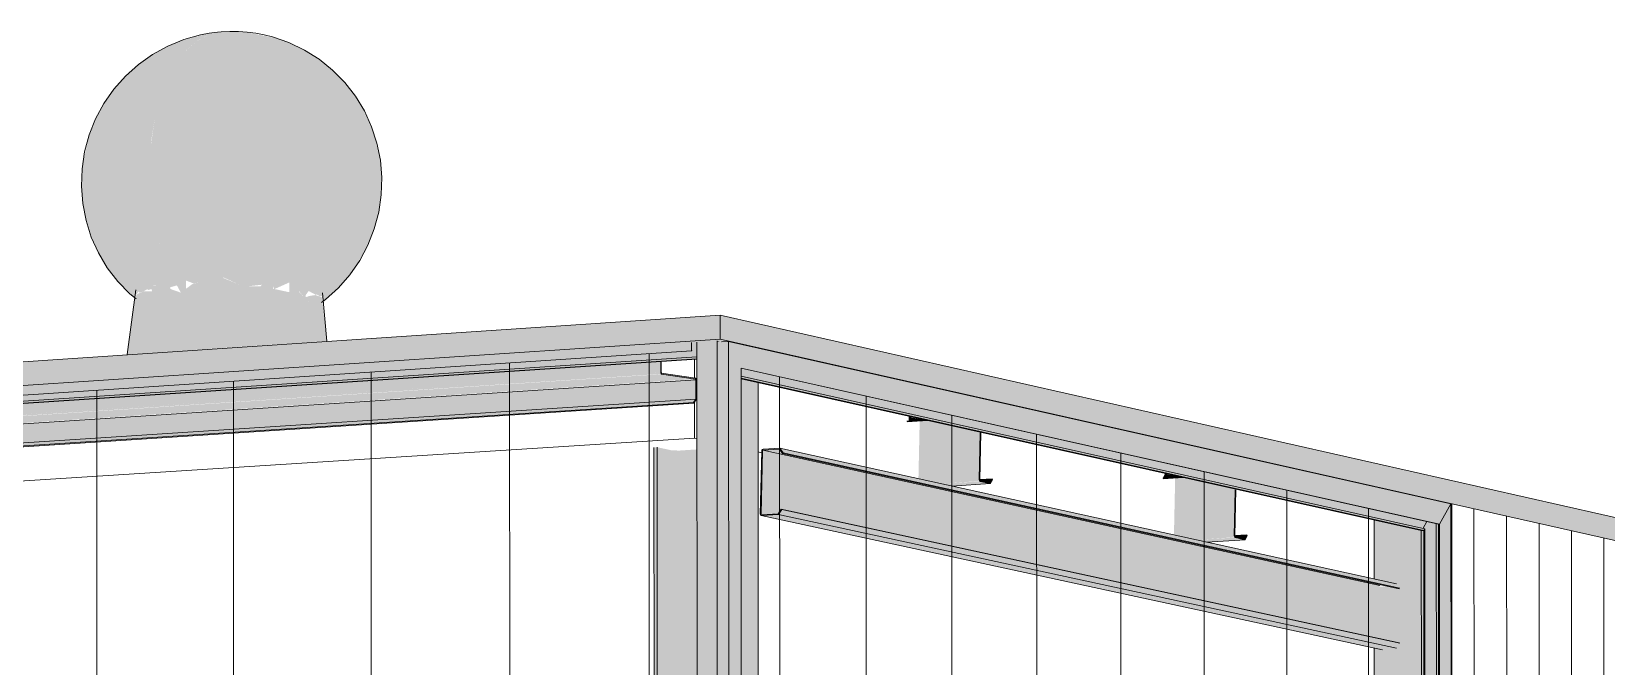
# Model space of a CAD drawing. Header units: inches. Extents: x 31213 to 31218, y -65 to 66.
# Drawn here: x 31216.3191 to 31216.3858, y -64.7957 to -64.7688 of the extents above; entities that cross this region are included whole.
import ezdxf

# ---------------------------------------------------------------- set-up
doc = ezdxf.new("R2010")
doc.units = ezdxf.units.IN
doc.header["$MEASUREMENT"] = 0
for name, color, linetype, lineweight in [('A-CLNG', 13, 'Continuous', 13), ('A-GENM', 13, 'Continuous', 9), ('A-GLAZ-CURT', 52, 'Continuous', 9), ('A-GLAZ-CWMG', 51, 'Continuous', 9), ('A-ROOF', 132, 'Continuous', 13), ('A-WALL', 113, 'Continuous', 13), ('A-WALL-PATT', 111, 'Continuous', 13), ('L-SITE-WALL', 31, 'Continuous', 13), ('S-BEAM', 12, 'Continuous', 9), ('S-COLS', 52, 'Continuous', 9)]:
    doc.layers.add(name, color=color, linetype=linetype, lineweight=lineweight)

# ---------------------------------------------------------------- blocks, each defined once
blk = doc.blocks.new('FP_53-Looking South East')
at = {"layer": 'A-WALL-PATT', "lineweight": 9}
for p, q in [((-6208.179241, -64.853399), (-6208.179272, -64.78906)), ((-6208.177857, -64.853431), (-6208.177888, -64.789371)), ((-6208.176477, -64.853463), (-6208.176509, -64.789681)), ((-6208.175103, -64.853495), (-6208.175135, -64.78999)), ((-6208.173734, -64.853527), (-6208.173766, -64.790298))]:
    blk.add_line(p, q, dxfattribs=at)
blk = doc.blocks.new('FP_70-Looking South East')
at = {"layer": 'A-WALL-PATT', "lineweight": 9}
for p, q in [((-6208.220124, -64.834302), (-6208.22014, -64.782879)), ((-6208.214209, -64.834087), (-6208.214227, -64.782488)), ((-6208.231832, -64.834727), (-6208.231846, -64.783653)), ((-6208.225998, -64.834515), (-6208.226013, -64.783268)), ((-6208.237628, -64.834937), (-6208.23764, -64.784036))]:
    blk.add_line(p, q, dxfattribs=at)
blk = doc.blocks.new('FP_71-Looking South East')
at = {"layer": 'A-WALL-PATT', "lineweight": 9}
for p, q in [((-6208.20868, -64.834691), (-6208.208699, -64.78346)), ((-6208.205014, -64.834981), (-6208.205034, -64.784279)), ((-6208.201382, -64.835269), (-6208.201402, -64.785091)), ((-6208.197784, -64.835555), (-6208.197804, -64.785895)), ((-6208.194219, -64.835838), (-6208.194239, -64.786691)), ((-6208.190686, -64.836118), (-6208.190707, -64.787481)), ((-6208.187186, -64.836395), (-6208.187208, -64.788263)), ((-6208.183718, -64.83667), (-6208.18374, -64.789038))]:
    blk.add_line(p, q, dxfattribs=at)

msp = doc.modelspace()

# ---------------------------------------------------------------- hatches: boundary and pattern name
at = {"layer": 'A-GENM', "lineweight": 5}
for points in [[(31216.323446, -64.780104), (31216.323472, -64.780024), (31216.32355, -64.779947), (31216.323591, -64.779855), (31216.323647, -64.779905), (31216.323839, -64.779837), (31216.323986, -64.779751), (31216.323986, -64.779799), (31216.324155, -64.779749), (31216.324093, -64.779596), (31216.324208, -64.779717), (31216.324227, -64.779598), (31216.324543, -64.779603), (31216.32495, -64.779745), (31216.324956, -64.779671), (31216.325233, -64.779597), (31216.324998, -64.779163), (31216.324571, -64.778022), (31216.324394, -64.777412), (31216.324206, -64.776444), (31216.3241, -64.775446), (31216.32408, -64.774442), (31216.324145, -64.773457), (31216.324294, -64.772517), (31216.324604, -64.771438), (31216.324829, -64.77086), (31216.3252, -64.770185), (31216.325629, -64.769635), (31216.326105, -64.769224), (31216.326616, -64.768961), (31216.327149, -64.768853), (31216.326437, -64.768944), (31216.32538, -64.769243), (31216.325123, -64.769334), (31216.324617, -64.769576), (31216.323835, -64.770058), (31216.322954, -64.770829), (31216.322366, -64.771545), (31216.321906, -64.772301), (31216.321511, -64.77328), (31216.321276, -64.774293), (31216.321192, -64.775125), (31216.321238, -64.776047), (31216.321364, -64.776748), (31216.321561, -64.777418), (31216.322053, -64.778478), (31216.32257, -64.779231), (31216.323364, -64.78003)], [(31216.331426, -64.780254), (31216.332127, -64.779639), (31216.332819, -64.778773), (31216.333354, -64.77783), (31216.333663, -64.776989), (31216.333851, -64.776113), (31216.333915, -64.775262), (31216.333869, -64.77441), (31216.333574, -64.773121), (31216.333049, -64.77198), (31216.332438, -64.771119), (31216.331886, -64.770526), (31216.330872, -64.769758), (31216.329994, -64.76932), (31216.329358, -64.769104), (31216.328276, -64.768886), (31216.327747, -64.768841), (31216.327561, -64.768843), (31216.327293, -64.768848), (31216.327149, -64.768853), (31216.326616, -64.768961), (31216.326083, -64.769243), (31216.325616, -64.769652), (31216.3252, -64.770185), (31216.324829, -64.77086), (31216.324524, -64.771644), (31216.324294, -64.772517), (31216.324133, -64.773633), (31216.32408, -64.774442), (31216.3241, -64.775446), (31216.324206, -64.776444), (31216.324394, -64.777412), (31216.32466, -64.778326), (31216.324998, -64.779163), (31216.325398, -64.779901), (31216.325616, -64.77974), (31216.325616, -64.779392), (31216.325929, -64.779508), (31216.326496, -64.779431), (31216.327224, -64.779266), (31216.328071, -64.779654), (31216.32882, -64.779568), (31216.328776, -64.779651), (31216.329315, -64.779646), (31216.329359, -64.779753), (31216.329994, -64.779472), (31216.329994, -64.779884), (31216.330412, -64.779843), (31216.330623, -64.780101), (31216.330695, -64.780087), (31216.330682, -64.78002), (31216.330816, -64.779833), (31216.331124, -64.779999), (31216.331164, -64.77998), (31216.331296, -64.780062), (31216.331368, -64.780035), (31216.331424, -64.780239)], [(31216.323123, -64.782522), (31216.330945, -64.781997), (31216.330807, -64.780064), (31216.330623, -64.780101), (31216.330392, -64.779845), (31216.329941, -64.779874), (31216.329302, -64.779735), (31216.32931, -64.779635), (31216.328047, -64.779635), (31216.327182, -64.779275), (31216.326175, -64.779475), (31216.325907, -64.779524), (31216.325398, -64.779902), (31216.32466, -64.779644), (31216.32466, -64.779603), (31216.324096, -64.779603), (31216.324187, -64.779852), (31216.323824, -64.779846), (31216.32356, -64.77996), (31216.323556, -64.779969), (31216.32349, -64.780042), (31216.323485, -64.780083), (31216.32345, -64.780072), (31216.323136, -64.782425)], [(31216.330945, -64.781997), (31216.331576, -64.781954), (31216.331395, -64.780215), (31216.331369, -64.780215), (31216.331392, -64.780181), (31216.331386, -64.780118), (31216.331318, -64.780076), (31216.331314, -64.780073), (31216.331094, -64.780005), (31216.330806, -64.78005), (31216.330904, -64.781422)]]:
    msp.add_hatch(color=256, dxfattribs=at).paths.add_polyline_path(points, flags=0)
at = {"layer": 'A-GLAZ-CWMG', "lineweight": 5}
for points in [[(31215.727644, -64.823312), (31216.347034, -64.78237), (31216.347034, -64.78202), (31215.727645, -64.823087)], [(31215.72809, -64.8235), (31216.347272, -64.782694), (31216.347272, -64.782117), (31216.347046, -64.782132), (31216.347034, -64.782375), (31215.72809, -64.823313), (31215.72809, -64.823458)], [(31216.34729, -64.834531), (31216.348147, -64.8345), (31216.348129, -64.781948), (31216.347272, -64.782005), (31216.34729, -64.832893)], [(31216.347988, -64.835036), (31216.348631, -64.835019), (31216.348612, -64.78197), (31216.347969, -64.782012), (31216.347988, -64.835019)], [(31216.348129, -64.782002), (31216.348226, -64.78197), (31216.348129, -64.78197)], [(31216.378735, -64.789709), (31216.379227, -64.788851), (31216.348612, -64.78197), (31216.349145, -64.783096), (31216.373767, -64.788599)], [(31216.349164, -64.835079), (31216.349145, -64.783096), (31216.348612, -64.78197), (31216.348631, -64.835037)], [(31215.728027, -64.823511), (31216.347272, -64.782705), (31216.347272, -64.782616), (31215.728027, -64.823454)], [(31216.377998, -64.789966), (31216.378208, -64.789601), (31216.349145, -64.783107), (31216.349164, -64.783538), (31216.376858, -64.789711)], [(31216.378074, -64.789979), (31216.378117, -64.789904), (31216.349146, -64.783442), (31216.349164, -64.783535), (31216.376872, -64.789712)], [(31216.379251, -64.837445), (31216.379227, -64.788851), (31216.378735, -64.789709), (31216.378758, -64.837406)], [(31216.378629, -64.837392), (31216.378606, -64.78969), (31216.378208, -64.789601), (31216.377998, -64.789966), (31216.37802, -64.83685), (31216.378621, -64.836897), (31216.378621, -64.837391)], [(31216.378698, -64.789711), (31216.378698, -64.7897), (31216.378117, -64.789581)], [(31216.378721, -64.837399), (31216.378688, -64.789708), (31216.378606, -64.789711), (31216.378629, -64.837392), (31216.378698, -64.837397)], [(31216.378758, -64.837402), (31216.378735, -64.789709), (31216.378698, -64.789711), (31216.378721, -64.837399)], [(31216.378139, -64.836859), (31216.378117, -64.789904), (31216.378074, -64.789979), (31216.378096, -64.836856)]]:
    msp.add_hatch(color=256, dxfattribs=at).paths.add_polyline_path(points, flags=0)
at = {"layer": 'A-GLAZ-CWMG'}
msp.add_hatch(color=256, dxfattribs=at).paths.add_polyline_path([(31216.347034, -64.78237), (31216.347046, -64.78235), (31216.347034, -64.782038)], flags=0)
at = {"layer": 'A-GLAZ-CWMG', "lineweight": 5}
h = msp.add_hatch(color=256, dxfattribs=at)
h.paths.add_polyline_path([(31216.377969, -64.789986), (31216.377969, -64.789956), (31216.373768, -64.789049)], flags=0)
h.paths.add_polyline_path([(31216.370088, -64.788229), (31216.370089, -64.788199), (31216.370046, -64.78822)], flags=0)
h.paths.add_polyline_path([(31216.35928, -64.78582), (31216.359281, -64.78579), (31216.359237, -64.785811)], flags=0)
h = msp.add_hatch(color=256, dxfattribs=at)
h.paths.add_polyline_path([(31216.378095, -64.836067), (31216.378088, -64.820432), (31216.377983, -64.820441), (31216.37801, -64.83606), (31216.378077, -64.836066)], flags=0)
h.paths.add_polyline_path([(31216.378088, -64.819591), (31216.37808, -64.803925), (31216.377975, -64.803912), (31216.377983, -64.81958)], flags=0)
h.paths.add_polyline_path([(31216.37808, -64.803116), (31216.378074, -64.789979), (31216.377969, -64.789986), (31216.377975, -64.803103)], flags=0)
at = {"layer": 'A-ROOF', "lineweight": 5}
for points in [[(31215.698882, -64.824956), (31216.348251, -64.781879), (31216.348251, -64.780856), (31215.698882, -64.824316)], [(31216.534959, -64.823846), (31216.534958, -64.823066), (31216.348251, -64.780856), (31216.348251, -64.781879), (31216.52616, -64.821868)]]:
    msp.add_hatch(color=256, dxfattribs=at).paths.add_polyline_path(points, flags=0)
at = {"layer": 'A-ROOF'}
h = msp.add_hatch(color=256, dxfattribs=at)
h.paths.add_polyline_path([(31215.698882, -64.82499), (31215.727193, -64.823116), (31215.727194, -64.823078), (31215.698882, -64.824956)], flags=0)
h.paths.add_polyline_path([(31216.529677, -64.824047), (31216.534959, -64.823846), (31216.529353, -64.822586), (31216.529363, -64.823977), (31216.529433, -64.823992)], flags=0)
h.paths.add_polyline_path([(31216.154841, -64.794773), (31216.348166, -64.78197), (31216.348178, -64.781998), (31216.348631, -64.781974), (31216.348251, -64.781879), (31216.154841, -64.794709)], flags=0)
h = msp.add_hatch(color=256, dxfattribs=at)
h.paths.add_polyline_path([(31215.727644, -64.823116), (31215.727627, -64.823049), (31215.727574, -64.823052), (31215.727574, -64.823116), (31215.727644, -64.823116)], flags=0)
h.paths.add_polyline_path([(31216.347046, -64.782132), (31216.347272, -64.782117), (31216.347272, -64.782015), (31216.347046, -64.782031)], flags=0)
at = {"layer": 'A-WALL', "lineweight": 5, "transparency": 33554573}
for points in [[(31216.348106, -64.835032), (31216.348583, -64.835017), (31216.348564, -64.781998), (31216.348252, -64.782019), (31216.348253, -64.784626), (31216.348147, -64.784625), (31216.348147, -64.808759), (31216.348335, -64.808759), (31216.348344, -64.832893), (31216.348489, -64.832893), (31216.348459, -64.834524), (31216.348106, -64.834501), (31216.348106, -64.835019)], [(31216.348147, -64.782001), (31216.348202, -64.78197), (31216.348147, -64.78197), (31216.348147, -64.781998)]]:
    msp.add_hatch(color=256, dxfattribs=at).paths.add_polyline_path(points, flags=0)
at = {"layer": 'L-SITE-WALL', "lineweight": 5}
msp.add_hatch(color=256, dxfattribs=at).paths.add_polyline_path([(31216.379285, -64.837444), (31216.379251, -64.788849), (31216.379227, -64.788851), (31216.379251, -64.837441)], flags=0)
h = msp.add_hatch(color=256, dxfattribs=at)
h.paths.add_polyline_path([(31216.378721, -64.837399), (31216.378688, -64.789708), (31216.378606, -64.789711), (31216.378655, -64.837394), (31216.378698, -64.837397)], flags=0)
h.paths.add_polyline_path([(31216.377991, -64.835914), (31216.377969, -64.820533), (31216.376207, -64.820609), (31216.376207, -64.821425), (31216.376365, -64.821572), (31216.375991, -64.821566), (31216.375997, -64.835752), (31216.377969, -64.835912)], flags=0)
h.paths.add_polyline_path([(31216.377983, -64.81944), (31216.377969, -64.804073), (31216.376199, -64.804166), (31216.376199, -64.804982), (31216.376357, -64.805127), (31216.375983, -64.805114), (31216.37599, -64.819235), (31216.377969, -64.819439)], flags=0)
h.paths.add_polyline_path([(31216.377975, -64.802969), (31216.377941, -64.789979), (31216.375976, -64.789539), (31216.375977, -64.792026), (31216.376915, -64.792233), (31216.376953, -64.792283), (31216.376977, -64.792315), (31216.377057, -64.792421), (31216.377033, -64.792446), (31216.376552, -64.79234), (31216.376194, -64.792362), (31216.376195, -64.794553), (31216.377058, -64.794758), (31216.376916, -64.794962), (31216.376195, -64.794998), (31216.375978, -64.794951), (31216.375982, -64.80272), (31216.377969, -64.802968)], flags=0)
at = {"layer": 'S-BEAM', "lineweight": 5}
for points in [[(31215.727645, -64.823845), (31216.34574, -64.783286), (31216.34574, -64.782461), (31215.727646, -64.823313)], [(31215.728102, -64.823863), (31216.345758, -64.783346), (31216.34574, -64.783286), (31215.728102, -64.823839), (31215.728102, -64.823855)], [(31215.729361, -64.823973), (31216.347209, -64.783564), (31216.345775, -64.783357), (31215.728102, -64.823863), (31215.728104, -64.823908), (31215.728629, -64.823935)], [(31215.729536, -64.824509), (31216.347224, -64.784412), (31216.347209, -64.783593), (31215.729537, -64.823981), (31215.729537, -64.824032)], [(31215.988337, -64.807819), (31216.347124, -64.784557), (31216.347209, -64.784413), (31216.17674, -64.795479), (31216.17674, -64.795561), (31216.175488, -64.795561), (31215.988337, -64.807709)], [(31215.988337, -64.807844), (31216.347137, -64.784589), (31216.347124, -64.784557), (31215.988337, -64.807819)], [(31216.35625, -64.785344), (31216.356949, -64.785299), (31216.35625, -64.785169)], [(31216.357374, -64.787941), (31216.359238, -64.787825), (31216.359281, -64.78582), (31216.357049, -64.785321), (31216.356712, -64.785343), (31216.356659, -64.787784), (31216.357274, -64.787919)], [(31216.376195, -64.794553), (31216.376194, -64.79234), (31216.350048, -64.786607), (31216.350011, -64.789289), (31216.350106, -64.789304), (31216.350724, -64.789246), (31216.350873, -64.789075), (31216.37377, -64.794029)], [(31216.376194, -64.79234), (31216.376216, -64.792312), (31216.350051, -64.786593), (31216.350071, -64.786612), (31216.37377, -64.791808)], [(31216.376216, -64.792312), (31216.376379, -64.792302), (31216.35088, -64.786686), (31216.350768, -64.786534), (31216.350071, -64.786578), (31216.37377, -64.791775)], [(31216.377057, -64.792421), (31216.376915, -64.792233), (31216.350784, -64.786494), (31216.350925, -64.786687), (31216.373769, -64.791699)], [(31216.357639, -64.788), (31216.359253, -64.787885), (31216.359238, -64.787825), (31216.357375, -64.787941), (31216.357591, -64.787989)], [(31216.359694, -64.787953), (31216.35978, -64.787784), (31216.359238, -64.787829), (31216.359271, -64.787859), (31216.359444, -64.787898)], [(31216.367015, -64.787762), (31216.367785, -64.787714), (31216.367105, -64.787584)], [(31216.368198, -64.790318), (31216.370046, -64.790206), (31216.370088, -64.788229), (31216.367884, -64.787736), (31216.367539, -64.787758), (31216.367488, -64.790162), (31216.368098, -64.790296)], [(31216.359703, -64.787993), (31216.359694, -64.787953), (31216.35927, -64.78786), (31216.35927, -64.787898)], [(31216.376916, -64.794962), (31216.377058, -64.794758), (31216.350873, -64.789093), (31216.350723, -64.789304), (31216.373769, -64.794283)], [(31216.376218, -64.795003), (31216.376916, -64.794962), (31216.350723, -64.789304), (31216.350011, -64.789348), (31216.37377, -64.794475)], [(31216.36846, -64.790376), (31216.370062, -64.790266), (31216.370046, -64.790206), (31216.368198, -64.790318), (31216.368412, -64.790366)], [(31216.37049, -64.790331), (31216.370574, -64.790164), (31216.370047, -64.79021), (31216.370079, -64.79024), (31216.37025, -64.790278)], [(31216.370499, -64.79037), (31216.37049, -64.790331), (31216.370078, -64.79024), (31216.370078, -64.790278)], [(31216.377033, -64.792446), (31216.377057, -64.792421), (31216.373769, -64.79173)], [(31216.377058, -64.794758), (31216.377034, -64.794736), (31216.373769, -64.794047)]]:
    msp.add_hatch(color=256, dxfattribs=at).paths.add_polyline_path(points, flags=0)
h = msp.add_hatch(color=256, dxfattribs=at)
h.paths.add_polyline_path([(31216.347137, -64.784589), (31216.347245, -64.784433), (31216.347224, -64.784412), (31216.347124, -64.784557)], flags=0)
h.paths.add_polyline_path([(31216.347209, -64.783564), (31216.347209, -64.783525), (31216.345775, -64.783318), (31216.345775, -64.783357), (31216.347035, -64.783538)], flags=0)
h = msp.add_hatch(color=256, dxfattribs=at)
h.paths.add_polyline_path([(31216.350011, -64.789348), (31216.350723, -64.789304), (31216.350873, -64.789093), (31216.350848, -64.78907), (31216.350709, -64.789267), (31216.350011, -64.78931)], flags=0)
h.paths.add_polyline_path([(31216.349957, -64.789286), (31216.349989, -64.789284), (31216.350048, -64.786607), (31216.350015, -64.786609), (31216.349963, -64.789011)], flags=0)
h.paths.add_polyline_path([(31216.350899, -64.786713), (31216.350925, -64.786687), (31216.350784, -64.786494), (31216.350072, -64.78654), (31216.350071, -64.786578), (31216.350768, -64.786534)], flags=0)
h = msp.add_hatch(color=256, dxfattribs=at)
h.paths.add_polyline_path([(31216.357157, -64.788152), (31216.357393, -64.788137), (31216.35696, -64.788042), (31216.356724, -64.788057)], flags=0)
h.paths.add_polyline_path([(31216.358072, -64.788095), (31216.359703, -64.787993), (31216.35927, -64.787898), (31216.357639, -64.788)], flags=0)
h = msp.add_hatch(color=256, dxfattribs=at)
h.paths.add_polyline_path([(31216.36797, -64.790524), (31216.368207, -64.790509), (31216.367786, -64.790417), (31216.36755, -64.790431)], flags=0)
h.paths.add_polyline_path([(31216.36888, -64.790469), (31216.370499, -64.79037), (31216.370078, -64.790278), (31216.36846, -64.790376)], flags=0)
at = {"layer": 'S-COLS', "lineweight": 5}
h = msp.add_hatch(color=256, dxfattribs=at)
h.paths.add_polyline_path([(31216.349854, -64.834398), (31216.349828, -64.833795), (31216.349692, -64.833666), (31216.349713, -64.833635), (31216.349878, -64.833635), (31216.349873, -64.818974), (31216.34916, -64.818904), (31216.349166, -64.834343), (31216.349854, -64.834398)], flags=0)
h.paths.add_polyline_path([(31216.349873, -64.818806), (31216.349872, -64.817959), (31216.349159, -64.817887), (31216.349166, -64.818736), (31216.349764, -64.818796)], flags=0)
h.paths.add_polyline_path([(31216.349707, -64.817605), (31216.349756, -64.817569), (31216.349731, -64.817539), (31216.34971, -64.816697), (31216.349569, -64.816565), (31216.34959, -64.816535), (31216.349872, -64.816534), (31216.349867, -64.801956), (31216.349154, -64.80187), (31216.349166, -64.817591), (31216.349707, -64.817595)], flags=0)
h.paths.add_polyline_path([(31216.349866, -64.801793), (31216.349866, -64.800945), (31216.349153, -64.800858), (31216.349166, -64.801708), (31216.349758, -64.80178)], flags=0)
h.paths.add_polyline_path([(31216.349701, -64.800514), (31216.349757, -64.800448), (31216.349725, -64.800445), (31216.349703, -64.799606), (31216.349563, -64.799476), (31216.349584, -64.799445), (31216.349866, -64.79948), (31216.34986, -64.783718), (31216.349147, -64.78356), (31216.349166, -64.800506), (31216.349701, -64.800493)], flags=0)
h = msp.add_hatch(color=256, dxfattribs=at)
h.paths.add_polyline_path([(31216.345468, -64.833603), (31216.345598, -64.833593), (31216.345593, -64.818799), (31216.345463, -64.818805), (31216.345468, -64.833593)], flags=0)
h.paths.add_polyline_path([(31216.345462, -64.816505), (31216.345592, -64.816493), (31216.345587, -64.801743), (31216.345457, -64.80175), (31216.345462, -64.816493)], flags=0)
h.paths.add_polyline_path([(31216.345456, -64.799409), (31216.345586, -64.799395), (31216.345581, -64.78645), (31216.345451, -64.786458), (31216.345456, -64.799395)], flags=0)
h = msp.add_hatch(color=256, dxfattribs=at)
h.paths.add_polyline_path([(31216.345629, -64.833832), (31216.346187, -64.833791), (31216.346182, -64.818772), (31216.345593, -64.818799), (31216.345629, -64.833597), (31216.34573, -64.833624), (31216.345629, -64.833794)], flags=0)
h.paths.add_polyline_path([(31216.346181, -64.817578), (31216.346176, -64.80171), (31216.345587, -64.801743), (31216.345623, -64.816497), (31216.345724, -64.816524), (31216.345623, -64.816673), (31216.345638, -64.817523), (31216.346022, -64.817562)], flags=0)
h.paths.add_polyline_path([(31216.346176, -64.80049), (31216.346171, -64.786578), (31216.345581, -64.78645), (31216.345617, -64.7994), (31216.345718, -64.799427), (31216.345617, -64.799573), (31216.345632, -64.800424), (31216.345948, -64.800462)], flags=0)
h = msp.add_hatch(color=256, dxfattribs=at)
h.paths.add_polyline_path([(31216.346187, -64.833812), (31216.346524, -64.833768), (31216.346491, -64.818758), (31216.346182, -64.818772), (31216.346187, -64.833794)], flags=0)
h.paths.add_polyline_path([(31216.346518, -64.817612), (31216.346506, -64.801692), (31216.346176, -64.80171), (31216.346206, -64.81758), (31216.346506, -64.817611)], flags=0)
h.paths.add_polyline_path([(31216.346512, -64.800531), (31216.346506, -64.786594), (31216.346171, -64.786578), (31216.346176, -64.80049), (31216.346506, -64.800531)], flags=0)
msp.add_hatch(color=256, dxfattribs=at).paths.add_polyline_path([(31216.346524, -64.833799), (31216.347292, -64.833768), (31216.347274, -64.786545), (31216.346507, -64.786594), (31216.346512, -64.800531), (31216.347066, -64.800629), (31216.347081, -64.800667), (31216.347101, -64.80067), (31216.347073, -64.801549), (31216.34698, -64.801666), (31216.346513, -64.801691), (31216.346518, -64.817612), (31216.347072, -64.817697), (31216.347087, -64.817735), (31216.347107, -64.817738), (31216.347079, -64.818617), (31216.346986, -64.818736), (31216.346519, -64.818757), (31216.346524, -64.833794)], flags=0)

# ---------------------------------------------------------------- linework, layer by layer
at = {"layer": 'A-CLNG'}
for p, q in [((31216.347174, -64.783521), (31216.347173, -64.782724)), ((31216.347175, -64.786062), (31216.347174, -64.784535)), ((31216.347175, -64.786062), (31216.265514, -64.791285)), ((31216.347275, -64.786084), (31216.347175, -64.786062)), ((31216.350013, -64.786684), (31216.349861, -64.786651))]:
    msp.add_line(p, q, dxfattribs=at)
at = {"layer": 'A-GENM'}
for p, q in [((31216.323122, -64.782522), (31216.323488, -64.779782)), ((31216.331404, -64.779916), (31216.331583, -64.781954))]:
    msp.add_line(p, q, dxfattribs=at)
for points in [[(31216.323504, -64.780169, 0), (31216.323238, -64.779952, 0), (31216.322728, -64.779427, 0), (31216.322282, -64.778845, 0), (31216.321905, -64.778216, 0), (31216.321604, -64.777547, 0), (31216.321381, -64.776848, 0), (31216.32124, -64.776127, 0), (31216.321183, -64.775394, 0), (31216.32121, -64.774658, 0), (31216.321321, -64.773931, 0), (31216.321515, -64.77322, 0), (31216.321789, -64.772536, 0), (31216.322139, -64.771887, 0), (31216.322561, -64.771283, 0), (31216.32305, -64.770731, 0), (31216.323598, -64.770239, 0), (31216.324198, -64.769813, 0), (31216.324844, -64.769459, 0), (31216.325525, -64.769181, 0), (31216.326233, -64.768984, 0), (31216.326594, -64.768916, 0), (31216.326946, -64.768871, 0), (31216.32711, -64.768856, 0)], [(31216.32711, -64.768856, 0), (31216.327476, -64.76884, 0), (31216.32766, -64.768839, 0), (31216.327843, -64.768844, 0), (31216.328026, -64.768854, 0), (31216.328208, -64.768869, 0), (31216.328571, -64.768916, 0), (31216.328931, -64.768983, 0), (31216.329287, -64.769071, 0), (31216.32998, -64.769309, 0), (31216.330642, -64.769625, 0), (31216.331262, -64.770015, 0), (31216.331833, -64.770475, 0), (31216.332347, -64.770998, 0), (31216.332797, -64.771577, 0), (31216.333178, -64.772204, 0), (31216.333484, -64.772872, 0), (31216.333711, -64.77357, 0), (31216.333856, -64.774291, 0), (31216.333918, -64.775024, 0), (31216.333895, -64.77576, 0), (31216.333788, -64.776489, 0), (31216.333598, -64.777201, 0), (31216.333328, -64.777886, 0), (31216.332981, -64.778537, 0), (31216.332562, -64.779143, 0), (31216.332077, -64.779698, 0), (31216.331532, -64.780193, 0), (31216.33136, -64.780316, 0)]]:
    msp.add_polyline3d(points, dxfattribs=at)
at = {"layer": 'A-GLAZ-CWMG'}
for p, q in [((31215.727644, -64.823312), (31216.347034, -64.78237)), ((31216.347034, -64.78202), (31216.347034, -64.78237)), ((31216.347034, -64.78237), (31216.347057, -64.782374)), ((31216.347046, -64.78235), (31216.347046, -64.782023)), ((31216.347057, -64.782352), (31216.347046, -64.78235)), ((31216.347057, -64.782374), (31216.347057, -64.782352)), ((31216.347272, -64.782005), (31216.34729, -64.834513)), ((31216.348129, -64.781948), (31216.348147, -64.834482)), ((31216.348314, -64.781989), (31216.348612, -64.78197)), ((31216.348612, -64.78197), (31216.348314, -64.781989)), ((31216.379227, -64.788851), (31216.348612, -64.78197)), ((31216.348612, -64.78197), (31216.348631, -64.835021)), ((31215.728027, -64.823454), (31216.347272, -64.782616)), ((31215.728027, -64.823511), (31216.347272, -64.782705)), ((31215.728103, -64.823515), (31216.347272, -64.782719)), ((31216.378735, -64.789709), (31216.349145, -64.783096)), ((31216.349145, -64.783096), (31216.349164, -64.835063)), ((31216.378698, -64.789711), (31216.349145, -64.783107)), ((31216.378117, -64.789904), (31216.349146, -64.783442)), ((31216.378074, -64.789979), (31216.349146, -64.78353)), ((31216.377969, -64.789986), (31216.349146, -64.783561)), ((31216.378735, -64.789709), (31216.379227, -64.788851)), ((31216.379227, -64.788851), (31216.378735, -64.789709)), ((31216.379251, -64.837441), (31216.379227, -64.788851)), ((31216.378043, -64.789887), (31216.378208, -64.789601)), ((31216.378208, -64.789601), (31216.378043, -64.789887)), ((31216.378629, -64.837381), (31216.378606, -64.78969)), ((31216.378698, -64.789711), (31216.378735, -64.789709)), ((31216.378735, -64.789709), (31216.378698, -64.789711)), ((31216.378721, -64.837388), (31216.378698, -64.789711)), ((31216.378758, -64.837391), (31216.378735, -64.789709)), ((31216.377969, -64.789986), (31216.378074, -64.789979)), ((31216.378074, -64.789979), (31216.377969, -64.789986)), ((31216.377991, -64.836638), (31216.377969, -64.789986)), ((31216.378074, -64.789979), (31216.378117, -64.789904)), ((31216.378117, -64.789904), (31216.378074, -64.789979)), ((31216.378096, -64.836846), (31216.378074, -64.789979)), ((31216.378139, -64.836849), (31216.378117, -64.789904))]:
    msp.add_line(p, q, dxfattribs=at)
at = {"layer": 'A-ROOF'}
for p, q in [((31215.698882, -64.824316), (31216.348251, -64.780856)), ((31216.348251, -64.780856), (31216.534958, -64.823066)), ((31216.348251, -64.781879), (31216.348251, -64.780856)), ((31216.348251, -64.781879), (31215.698882, -64.824956)), ((31216.534959, -64.823846), (31216.348251, -64.781879))]:
    msp.add_line(p, q, dxfattribs=at)
at = {"layer": 'L-SITE-WALL'}
for p, q in [((31216.379261, -64.788849), (31216.379227, -64.788851)), ((31216.379261, -64.788849), (31216.379285, -64.837444)), ((31216.375977, -64.792026), (31216.375976, -64.789539)), ((31216.375982, -64.80272), (31216.375978, -64.794951))]:
    msp.add_line(p, q, dxfattribs=at)
at = {"layer": 'S-BEAM'}
for p, q in [((31216.34574, -64.782806), (31216.34574, -64.783286)), ((31216.345761, -64.78329), (31216.345761, -64.782804)), ((31215.729378, -64.823991), (31216.347224, -64.783592)), ((31216.347209, -64.783525), (31216.345775, -64.783318)), ((31216.345775, -64.783357), (31216.347209, -64.783564)), ((31216.347224, -64.783592), (31216.347224, -64.784412)), ((31216.347245, -64.784433), (31216.347245, -64.783596)), ((31215.729377, -64.824519), (31216.347224, -64.784412)), ((31216.347224, -64.784412), (31216.347124, -64.784557)), ((31216.347137, -64.784589), (31216.347245, -64.784433)), ((31215.729262, -64.824616), (31216.347124, -64.784557)), ((31215.729277, -64.824635), (31216.347137, -64.784589)), ((31216.347124, -64.784557), (31216.347137, -64.784589)), ((31216.356949, -64.785299), (31216.356173, -64.785349)), ((31216.357049, -64.785321), (31216.356188, -64.785376)), ((31216.35625, -64.785169), (31216.356343, -64.785163)), ((31216.35928, -64.785842), (31216.359238, -64.787825)), ((31216.359258, -64.787829), (31216.3593, -64.785847)), ((31216.350015, -64.786609), (31216.349957, -64.789286)), ((31216.349989, -64.789284), (31216.350048, -64.786607)), ((31216.350071, -64.786578), (31216.350768, -64.786534)), ((31216.376216, -64.792312), (31216.350071, -64.786578)), ((31216.350784, -64.786494), (31216.350072, -64.78654)), ((31216.350768, -64.786534), (31216.350899, -64.786713)), ((31216.350925, -64.786687), (31216.350784, -64.786494)), ((31216.350784, -64.786494), (31216.376915, -64.792233)), ((31216.350899, -64.786713), (31216.350925, -64.786687)), ((31216.377033, -64.792446), (31216.350899, -64.786713)), ((31216.377057, -64.792421), (31216.350925, -64.786687)), ((31216.35978, -64.787784), (31216.359258, -64.787817)), ((31216.35978, -64.787784), (31216.359694, -64.787953)), ((31216.359703, -64.787993), (31216.359795, -64.787812)), ((31216.359795, -64.787812), (31216.35978, -64.787784)), ((31216.367785, -64.787714), (31216.367015, -64.787762)), ((31216.367884, -64.787736), (31216.36703, -64.78779)), ((31216.367105, -64.787584), (31216.367182, -64.787579)), ((31216.359703, -64.787993), (31216.358072, -64.788095)), ((31216.359694, -64.787953), (31216.35927, -64.78786)), ((31216.35927, -64.787898), (31216.359703, -64.787993)), ((31216.370088, -64.788251), (31216.370046, -64.790206)), ((31216.370066, -64.79021), (31216.370107, -64.788255)), ((31216.350848, -64.78907), (31216.350709, -64.789267)), ((31216.350723, -64.789304), (31216.350873, -64.789093)), ((31216.350873, -64.789093), (31216.350848, -64.78907)), ((31216.377034, -64.794736), (31216.350848, -64.78907)), ((31216.377058, -64.794758), (31216.350873, -64.789093)), ((31216.376329, -64.795029), (31216.349998, -64.789347)), ((31216.350011, -64.78931), (31216.350007, -64.789309)), ((31216.350709, -64.789267), (31216.350011, -64.78931)), ((31216.350011, -64.789348), (31216.350723, -64.789304)), ((31216.376916, -64.794962), (31216.350723, -64.789304)), ((31216.370499, -64.79037), (31216.36888, -64.790469)), ((31216.370574, -64.790164), (31216.370066, -64.790195)), ((31216.37049, -64.790331), (31216.370078, -64.79024)), ((31216.370078, -64.790278), (31216.370499, -64.79037)), ((31216.370574, -64.790164), (31216.37049, -64.790331)), ((31216.370499, -64.79037), (31216.370588, -64.790192)), ((31216.370588, -64.790192), (31216.370574, -64.790164))]:
    msp.add_line(p, q, dxfattribs=at)
for points in [[(31216.34574, -64.783286, 0), (31216.345745, -64.78332, 0), (31216.345758, -64.783346, 0), (31216.345775, -64.783357, 0)], [(31216.345775, -64.783318, 0), (31216.345768, -64.783314, 0), (31216.345763, -64.783304, 0), (31216.345761, -64.78329, 0)], [(31216.347245, -64.783596, 0), (31216.34724, -64.783562, 0), (31216.347227, -64.783536, 0), (31216.347209, -64.783525, 0)], [(31216.347209, -64.783564, 0), (31216.347217, -64.783568, 0), (31216.347222, -64.783579, 0), (31216.347224, -64.783592, 0)], [(31216.350072, -64.78654, 0), (31216.350044, -64.78655, 0), (31216.350023, -64.786576, 0), (31216.350015, -64.786609, 0)], [(31216.350048, -64.786607, 0), (31216.350051, -64.786593, 0), (31216.350059, -64.786583, 0), (31216.350071, -64.786578, 0)], [(31216.359238, -64.787825, 0), (31216.359241, -64.787859, 0), (31216.359253, -64.787885, 0), (31216.35927, -64.787898, 0)], [(31216.35927, -64.78786, 0), (31216.359264, -64.787854, 0), (31216.359259, -64.787843, 0), (31216.359258, -64.787829, 0)], [(31216.349957, -64.789286, 0), (31216.349963, -64.789318, 0), (31216.349983, -64.789341, 0), (31216.350011, -64.789348, 0)], [(31216.35, -64.789307, 0), (31216.349992, -64.789297, 0), (31216.349989, -64.789284, 0)], [(31216.370046, -64.790206, 0), (31216.37005, -64.790239, 0), (31216.370062, -64.790266, 0), (31216.370078, -64.790278, 0)], [(31216.370078, -64.79024, 0), (31216.370072, -64.790235, 0), (31216.370067, -64.790224, 0), (31216.370066, -64.79021, 0)]]:
    msp.add_polyline3d(points, dxfattribs=at)
at = {"layer": 'S-COLS'}
for p, q in [((31216.349866, -64.79948), (31216.34986, -64.783718)), ((31216.345456, -64.799409), (31216.345451, -64.786458)), ((31216.345586, -64.799402), (31216.345581, -64.78645))]:
    msp.add_line(p, q, dxfattribs=at)

# ---------------------------------------------------------------- block references
at = {"layer": 'A-GLAZ-CURT'}
for name in ['FP_70-Looking South East', 'FP_71-Looking South East']:
    msp.add_blockref(name, (37424.559473, 0), dxfattribs=at)
at = {"layer": 'L-SITE-WALL', "lineweight": 9}
msp.add_blockref('FP_53-Looking South East', (37424.559473, 0), dxfattribs=at)

doc.saveas('drawing.dxf')
